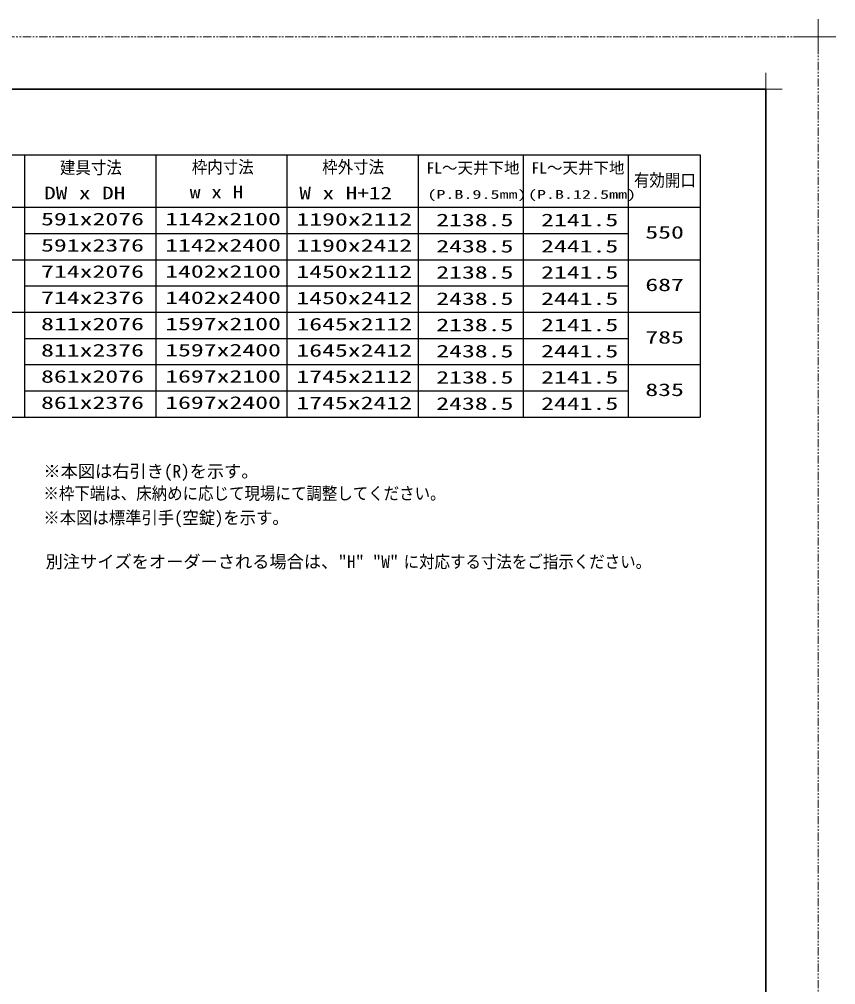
# Model space of a CAD drawing. Units: millimetres, scale not verified. Extents: x -1306 to 1306, y -607 to 607.
# Drawn here: x -222 to 400, y -129 to 607 of the extents above; entities that cross this region are included whole.
import ezdxf
from ezdxf.enums import TextEntityAlignment as Align

# ---------------------------------------------------------------- set-up
doc = ezdxf.new("R2010")
doc.units = ezdxf.units.MM
doc.header["$LTSCALE"] = 5
doc.linetypes.add('USER1', pattern=[2.5, 1.25, -0.25, 0.25, -0.25, 0.25, -0.25])
for name, color, linetype, lineweight in [('0-1_線(黄)', 2, 'Continuous', 15), ('0-3_陰線', 4, 'USER1', 9), ('0-D_線(白)', 7, 'Continuous', 30), ('1-4_DEFPOINTS', 7, 'Continuous', 5), ('1-7_図面枠', 7, 'Continuous', 35), ('1-8_一般', 7, 'Continuous', 5)]:
    doc.layers.add(name, color=color, linetype=linetype, lineweight=lineweight)
doc.styles.add('ＭＳ ゴシック', font='')
doc.styles.get('ＭＳ ゴシック').set_extended_font_data('MS Gothic')

# ---------------------------------------------------------------- blocks, each defined once
blk = doc.blocks.new('グループ-13-1')
at = {"layer": '1-8_一般'}
for p, q in [((62041.6, -14029.5), (62041.6, -13365.5)), ((61709.6, -13697.5), (62373.6, -13697.5))]:
    blk.add_line(p, q, dxfattribs=at)

msp = doc.modelspace()

# ---------------------------------------------------------------- linework, layer by layer
at = {"layer": '0-3_陰線'}
for p, q in [((387.036, 594), (-1292.964, 594)), ((387.036, -594), (387.036, 594))]:
    msp.add_line(p, q, dxfattribs=at)
at = {"layer": '0-D_線(白)'}
for p, q in [((-362.964, 504), (297.036, 504)), ((-217.964, 504), (-217.964, 304)), ((-117.964, 504), (-117.964, 304)), ((-17.964, 504), (-17.964, 304)), ((82.036, 504), (82.036, 304)), ((162.036, 504), (162.036, 304)), ((242.036, 504), (242.036, 304)), ((297.036, 504), (297.036, 304)), ((-362.964, 464), (297.036, 464)), ((-217.964, 444), (242.036, 444)), ((-362.964, 424), (297.036, 424)), ((-217.964, 404), (242.036, 404)), ((-362.964, 384), (297.036, 384)), ((-217.964, 364), (242.036, 364)), ((-217.964, 344), (297.036, 344)), ((-217.964, 324), (242.036, 324)), ((-362.964, 304), (297.036, 304))]:
    msp.add_line(p, q, dxfattribs=at)
at = {"layer": '1-4_DEFPOINTS'}
for p, q in [((347.036, 541.55), (347.036, 566.45)), ((334.586, 554), (359.486, 554))]:
    msp.add_line(p, q, dxfattribs=at)
at = {"layer": '1-7_図面枠'}
msp.add_lwpolyline([(-1252.964, -554), (347.036, -554), (347.036, 554), (-1252.964, 554)], close=True, dxfattribs=at)

# ---------------------------------------------------------------- block references
at = {"layer": '0-3_陰線', "xscale": 0.04, "yscale": 0.04}
msp.add_blockref('グループ-13-1', (-2094.629, 1141.9), dxfattribs=at)

# ---------------------------------------------------------------- texts
at = {"layer": '0-1_線(黄)', "style": 'ＭＳ ゴシック'}
for s, height, width, p in [('枠内寸法', 9.604, 0.9, (-90.438, 487.002)), ('枠外寸法', 9.604, 0.9, (8.954, 487.002)), ('建具寸法', 9.604, 0.9, (-190.965, 486.519)), ('有効開口', 9.604, 0.9, (246.543, 476.887)), ('DW x DH', 9.621, 1.35, (-202.967, 467.19)), ('w x H', 9.621, 1.25, (-92.014, 467.877)), ('W x H+12', 9.621, 1.35, (-8.471, 467.122)), ('(P.B.9.5mm)', 6.735, 1.5, (89.108, 468.393)), ('(P.B.12.5mm)', 6.735, 1.5, (165.728, 468.393)), ('591x2076', 9.604, 1.5, (-205.324, 447.282)), ('1142x2100', 9.604, 1.5, (-110.729, 447.348)), ('1190x2112', 9.604, 1.5, (-10.729, 447.136)), ('2138.5', 9.604, 1.5, (95.9, 446.61)), ('2141.5', 9.604, 1.5, (175.805, 446.61)), ('550', 9.604, 1.5, (255.222, 437.157)), ('591x2376', 9.604, 1.5, (-205.324, 427.282)), ('1142x2400', 9.604, 1.5, (-110.729, 427.348)), ('1190x2412', 9.604, 1.5, (-10.729, 427.136)), ('2438.5', 9.604, 1.5, (95.9, 426.61)), ('2441.5', 9.604, 1.5, (175.805, 426.61)), ('714x2076', 9.604, 1.5, (-205.324, 407.282)), ('1402x2100', 9.604, 1.5, (-110.729, 407.348)), ('1450x2112', 9.604, 1.5, (-10.729, 407.136)), ('2138.5', 9.604, 1.5, (95.9, 406.61)), ('2141.5', 9.604, 1.5, (175.805, 406.61)), ('687', 9.604, 1.5, (255.222, 397.157)), ('714x2376', 9.604, 1.5, (-205.324, 387.282)), ('1402x2400', 9.604, 1.5, (-110.729, 387.348)), ('1450x2412', 9.604, 1.5, (-10.729, 387.136)), ('2438.5', 9.604, 1.5, (95.9, 386.61)), ('2441.5', 9.604, 1.5, (175.805, 386.61)), ('811x2076', 9.604, 1.5, (-205.324, 367.282)), ('1597x2100', 9.604, 1.5, (-110.729, 367.348)), ('1645x2112', 9.604, 1.5, (-10.729, 367.136)), ('2138.5', 9.604, 1.5, (95.9, 366.61)), ('2141.5', 9.604, 1.5, (175.805, 366.61)), ('785', 9.604, 1.5, (255.222, 357.157)), ('811x2376', 9.604, 1.5, (-205.324, 347.282)), ('1597x2400', 9.604, 1.5, (-110.729, 347.348)), ('1645x2412', 9.604, 1.5, (-10.729, 347.136)), ('2438.5', 9.604, 1.5, (95.9, 346.61)), ('2441.5', 9.604, 1.5, (175.805, 346.61)), ('861x2076', 9.604, 1.5, (-205.324, 327.282)), ('1697x2100', 9.604, 1.5, (-110.729, 327.348)), ('1745x2112', 9.604, 1.5, (-10.729, 327.136)), ('2138.5', 9.604, 1.5, (95.9, 326.61)), ('2141.5', 9.604, 1.5, (175.805, 326.61)), ('835', 9.604, 1.5, (255.222, 317.157)), ('861x2376', 9.604, 1.5, (-205.324, 307.282)), ('1697x2400', 9.604, 1.5, (-110.729, 307.348)), ('1745x2412', 9.604, 1.5, (-10.729, 307.136)), ('2438.5', 9.604, 1.5, (95.9, 306.61)), ('2441.5', 9.604, 1.5, (175.805, 306.61)), ('※枠下端は、床納めに応じて現場にて調整してください。', 9.604, 0.9, (-203.56, 238.157)), ('※本図は標準引手(空錠)を示す。', 9.621, 0.95, (-203.56, 219.585)), ('に対応する寸法をご指示ください。', 9.604, 0.9, (70.991, 186.052))]:
    msp.add_text(s, height=height, dxfattribs=dict(at, width=width)).set_placement(p, align=Align.BOTTOM_LEFT)
for s, height, p in [('FL～天井下地', 8.659, (88.475, 487.035)), ('FL～天井下地', 8.659, (168.475, 487.035)), ('※本図は右引き(R)を示す。', 9.621, (-203.56, 255.005)), ('別注サイズをオーダーされる場合は、"H" "W"', 9.621, (-201.868, 186.052))]:
    msp.add_text(s, height=height, dxfattribs=at).set_placement(p, align=Align.BOTTOM_LEFT)

doc.saveas('drawing.dxf')
